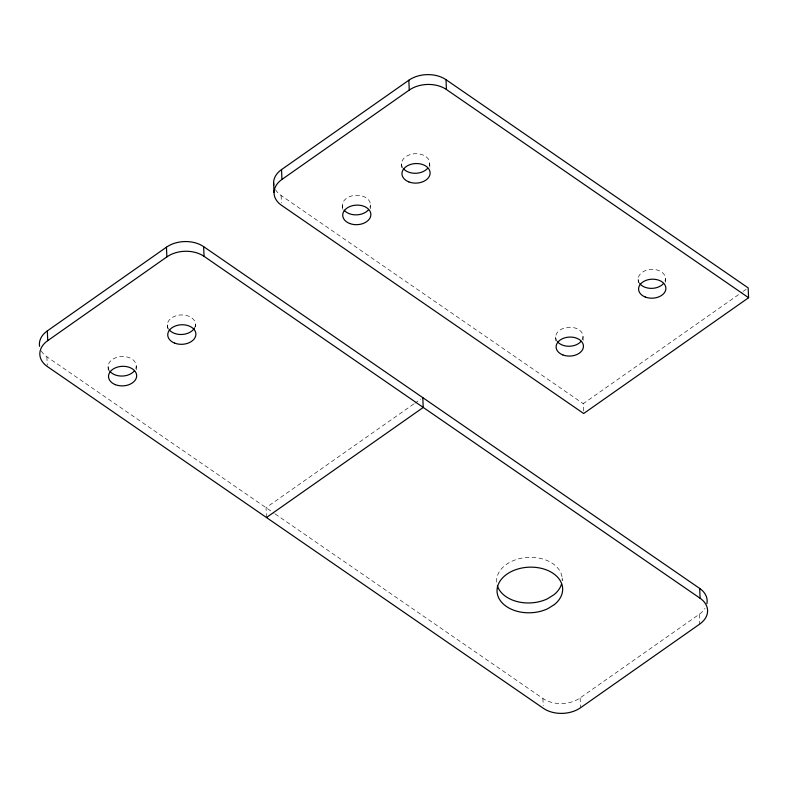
<?xml version="1.0" encoding="UTF-8"?>
<svg xmlns="http://www.w3.org/2000/svg" width="788" height="788" viewBox="0 0 788 788"><rect width="100%" height="100%" fill="white"/><g stroke="black" fill="none" stroke-linecap="round" stroke-linejoin="round"><path stroke-width="0.59" stroke-dasharray="3.94 2.96" d="M413.749 403.998L266.039 507.689L266.462 517.519M414.754 403.289L420.782 399.053M583.573 411.05L583.248 403.673L742.138 292.131M743.143 291.432L746.157 289.314M275.13 513.953L542.922 698.473A26.309 18.272 -2.5 0 0 580.106 697.932L699.242 614.295A26.309 18.272 -2.5 0 0 705.033 608.277M275.495 189.622A26.309 18.272 -2.5 0 0 281.089 195.473L583.248 403.673M41.281 350.926A26.309 18.272 -2.5 0 0 46.886 356.777L274.125 513.254M699.242 614.295L699.665 624.126M665.486 278.656L665.643 282.35M638.142 279.06L638.3 282.744M583.021 336.545L583.189 340.239M580.106 697.932L580.529 707.762M555.678 336.949L555.895 341.864M562.179 578.077L562.287 580.539M542.922 698.473L543.237 705.841M429.687 163.293L429.884 167.667M401.535 163.697L401.772 169.164M370.459 204.87L370.675 209.785M342.307 205.284L342.514 210.189M281.089 195.473L281.414 202.851M46.886 356.777L47.26 365.287M195.483 324.518L195.582 326.971M167.322 324.912L167.48 328.596M136.245 366.075L136.403 369.759M108.094 366.479L108.36 372.616M168.573 329.039A14.085 9.781 -2.5 0 1 180.334 314.983A14.085 9.781 -2.5 0 1 194.961 327.059M109.345 370.596A14.085 9.781 -2.5 0 1 121.106 356.54A14.085 9.781 -2.5 0 1 135.723 368.617M496.657 582.204A32.83 22.803 -2.5 0 1 529.231 557.333A32.83 22.803 -2.5 0 1 562.199 580.46M342.741 207.805A14.085 9.781 -2.5 0 1 356.54 195.286A14.085 9.781 -2.5 0 1 369.936 207.411M639.895 283.788A13.682 9.505 -2.5 0 1 650.189 269.457A13.682 9.505 -2.5 0 1 664.974 281.129M557.431 341.677A13.682 9.505 -2.5 0 1 569.507 327.237A13.682 9.505 -2.5 0 1 581.111 341.332M402.786 167.824A14.085 9.781 -2.5 0 1 414.547 153.758A14.085 9.781 -2.5 0 1 429.164 165.835"/><path stroke-width="1.18" d="M39.587 346.346A26.309 18.272 -2.5 0 1 47.319 330.911L166.455 247.176A26.309 18.272 -2.5 0 1 203.629 246.634L699.675 588.429A26.309 18.272 -2.5 0 1 706.895 603.638M281.523 169.607L408.834 80.238A26.309 18.272 -2.5 0 1 446.008 79.696L748.167 287.896L748.6 297.726L583.681 413.503L281.523 205.304A26.309 18.272 -2.5 0 1 281.946 179.437L281.523 169.607A26.309 18.272 -2.5 0 0 273.791 185.042M47.743 340.643L166.879 256.888A26.309 18.272 -2.5 0 1 204.053 256.346L700.099 598.259A26.309 18.272 -2.5 0 1 699.665 624.126L580.529 707.762A26.309 18.272 -2.5 0 1 543.346 708.304L47.31 366.509A26.309 18.272 -2.5 0 1 47.743 340.643L47.319 330.911M281.946 179.437L409.258 90.068A26.309 18.272 -2.5 0 1 446.441 89.527L748.6 297.726M266.462 517.519L423.215 407.475L422.792 397.644M699.675 588.429L700.099 598.259M446.008 79.696L446.441 89.527M408.834 80.238L409.258 90.068M273.603 182.658L274.037 192.489M203.629 246.634L204.062 256.346M166.455 247.176L166.879 256.888M194.577 327.877A14.085 9.781 -2.5 0 1 182.471 334.457A14.085 9.781 -2.5 0 1 169.124 329.788M134.275 371A14.085 9.781 -2.5 0 1 109.896 371.345M561.548 584.036A32.83 22.803 -2.5 0 1 553.925 594.763L547.443 598.801A32.83 22.803 -2.5 0 1 497.356 585.74M663.575 283.444A13.682 9.505 -2.5 0 1 639.895 283.788M427.717 168.218A14.085 9.781 -2.5 0 1 403.338 168.573M368.489 209.795A14.085 9.781 -2.5 0 1 344.11 210.15M581.111 341.332A13.682 9.505 -2.5 0 1 557.431 341.677M554.358 604.593L547.877 608.631A32.83 22.803 -2.5 0 1 497.376 594.004A32.83 22.803 -2.5 0 1 539.258 567.902A32.83 22.803 -2.5 0 1 554.358 604.593M174.641 343.115A14.085 9.781 -2.5 0 0 195.897 334.339A14.085 9.781 -2.5 0 0 174.926 326.153A14.085 9.781 -2.5 0 0 174.641 343.115M115.412 384.682A14.085 9.781 -2.5 0 0 136.669 375.896A14.085 9.781 -2.5 0 0 115.698 367.72A14.085 9.781 -2.5 0 0 115.412 384.682M349.626 223.477A14.085 9.781 -2.5 0 0 370.882 214.691A14.085 9.781 -2.5 0 0 349.911 206.515A14.085 9.781 -2.5 0 0 349.626 223.477M645.274 297.027A13.682 9.505 -2.5 0 0 665.909 288.487A13.682 9.505 -2.5 0 0 645.539 280.558A13.682 9.505 -2.5 0 0 645.274 297.027M562.809 354.915A13.682 9.505 -2.5 0 0 583.455 346.375A13.682 9.505 -2.5 0 0 563.085 338.436A13.682 9.505 -2.5 0 0 562.809 354.915M408.864 181.92A14.085 9.781 -2.5 0 0 430.12 173.133A14.085 9.781 -2.5 0 0 409.139 164.958A14.085 9.781 -2.5 0 0 408.864 181.92"/></g></svg>
